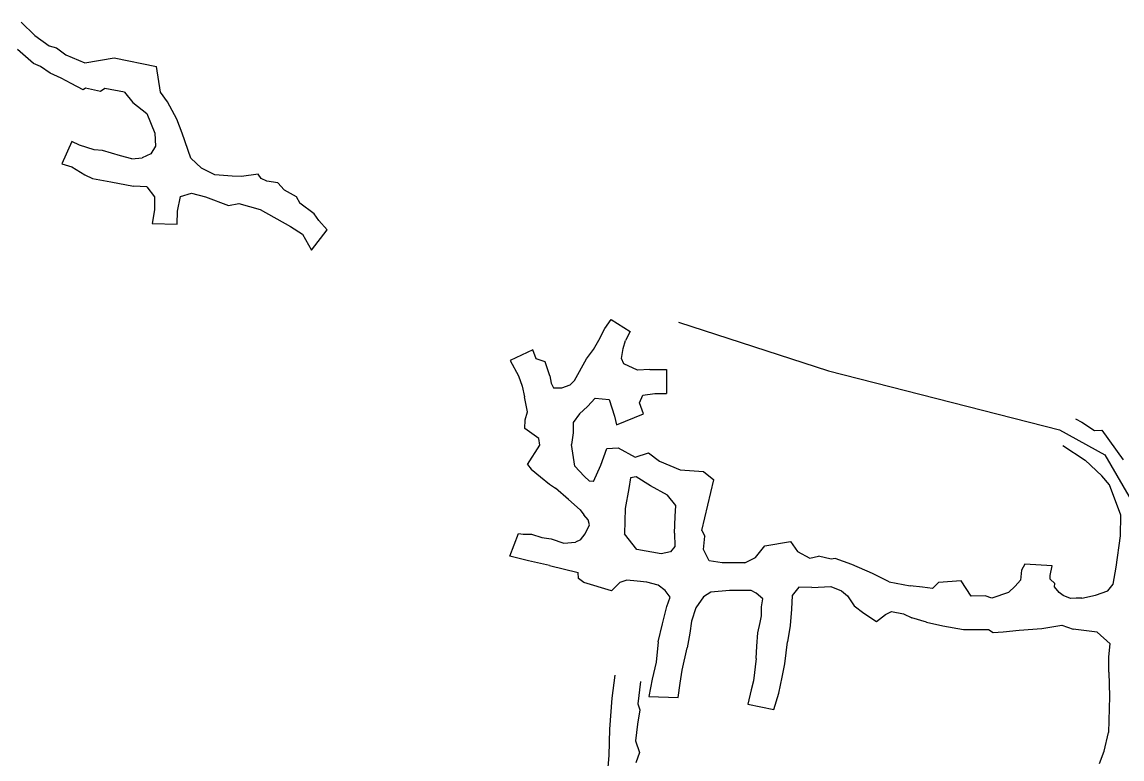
# Model space of a CAD drawing. Extents: x 539110 to 539811, y 4477565 to 4477893.
# Drawn here: x 539532.4 to 539710.1, y 4477701.3 to 4477820.4 of the extents above; entities that cross this region are included whole.
import ezdxf

# ---------------------------------------------------------------- set-up
doc = ezdxf.new("R2010")
doc.units = 0
doc.linetypes.add('DUZ', pattern=[500, 500])
doc.layers.add('KAT_1430', color=152, linetype='DUZ')
doc.layers.add('PERSONEL_1430', color=14, linetype='DUZ')

msp = doc.modelspace()

# ---------------------------------------------------------------- linework, layer by layer
at = {"layer": 'KAT_1430'}
for p, q in [((539534.52, 4477818.15, 1429.73), (539532.3, 4477820.35, 1429.42)), ((539534.52, 4477818.15, 1429.73), (539536.84, 4477816.48, 1429.7)), ((539536.84, 4477816.48, 1429.7), (539538.02, 4477816.17, 1429.8)), ((539534.29, 4477813.64, 1429.75), (539531.7, 4477815.9, 1429.62)), ((539538.02, 4477816.17, 1429.8), (539539.5, 4477815.07, 1429.84)), ((539539.5, 4477815.07, 1429.84), (539542.59, 4477813.76, 1430.04)), ((539535.42, 4477813.18, 1429.8), (539534.29, 4477813.64, 1429.75)), ((539536.97, 4477812.07, 1429.85), (539535.42, 4477813.18, 1429.8)), ((539542.59, 4477813.76, 1430.04), (539547.34, 4477814.59, 1430.1)), ((539547.34, 4477814.59, 1430.1), (539554.15, 4477813.18, 1430.82)), ((539554.81, 4477809.02, 1430.57), (539554.15, 4477813.18, 1430.82)), ((539538.75, 4477811.27, 1429.9), (539536.97, 4477812.07, 1429.85)), ((539540.35, 4477810.4, 1429.95), (539538.75, 4477811.27, 1429.9)), ((539542.31, 4477809.4, 1430.03), (539540.35, 4477810.4, 1429.95)), ((539542.7, 4477809.68, 1430.05), (539542.31, 4477809.4, 1430.03)), ((539545.1, 4477809.12, 1430.09), (539542.7, 4477809.68, 1430.05)), ((539545.8, 4477809.6, 1430.12), (539545.1, 4477809.12, 1430.09)), ((539548.97, 4477809.02, 1430.45), (539545.8, 4477809.6, 1430.12)), ((539548.97, 4477809.02, 1430.45), (539550.33, 4477807.34, 1430.57)), ((539555.95, 4477807.44, 1430.46), (539554.81, 4477809.02, 1430.57)), ((539550.33, 4477807.34, 1430.57), (539552.58, 4477805.56, 1430.47)), ((539557.46, 4477804.68, 1429.97), (539555.95, 4477807.44, 1430.46)), ((539552.58, 4477805.56, 1430.47), (539553.88, 4477802.4, 1429.97)), ((539558.31, 4477802.4, 1429.97), (539557.46, 4477804.68, 1429.97)), ((539553.88, 4477802.4, 1429.97), (539553.98, 4477800.32, 1430)), ((539559.7, 4477798.34, 1429.92), (539558.31, 4477802.4, 1429.97)), ((539540.49, 4477801.03, 1430.41), (539538.88, 4477797.44, 1430.43)), ((539541.72, 4477800.46, 1430.22), (539540.49, 4477801.03, 1430.41)), ((539544.1, 4477799.73, 1430.22), (539541.72, 4477800.46, 1430.22)), ((539545.42, 4477799.6, 1430.33), (539544.1, 4477799.73, 1430.22)), ((539548.33, 4477798.75, 1430.14), (539545.42, 4477799.6, 1430.33)), ((539550.16, 4477798.25, 1430.18), (539548.33, 4477798.75, 1430.14)), ((539553.26, 4477799.08, 1430.06), (539551.82, 4477798.42, 1430.11)), ((539553.98, 4477800.32, 1430), (539553.26, 4477799.08, 1430.06)), ((539538.88, 4477797.44, 1430.43), (539540.49, 4477796.94, 1430.22)), ((539540.49, 4477796.94, 1430.22), (539542.6, 4477795.64, 1430.3)), ((539550.16, 4477798.25, 1430.18), (539551.82, 4477798.42, 1430.11)), ((539559.7, 4477798.34, 1429.92), (539561.44, 4477796.73, 1430.34)), ((539542.6, 4477795.64, 1430.3), (539543.84, 4477795.06, 1430.26)), ((539563.6, 4477795.69, 1430.03), (539561.44, 4477796.73, 1430.34)), ((539566.39, 4477795.43, 1430.25), (539563.6, 4477795.69, 1430.03)), ((539567.89, 4477795.41, 1430.22), (539566.39, 4477795.43, 1430.25)), ((539570.55, 4477795.78, 1430.1), (539567.89, 4477795.41, 1430.22)), ((539571.04, 4477795.09, 1430.1), (539570.55, 4477795.78, 1430.1)), ((539571.99, 4477794.62, 1430.1), (539571.04, 4477795.09, 1430.1)), ((539543.84, 4477795.06, 1430.26), (539546.8, 4477794.55, 1430.16)), ((539546.8, 4477794.55, 1430.16), (539550.42, 4477793.82, 1430.04)), ((539552.57, 4477793.75, 1429.97), (539550.42, 4477793.82, 1430.04)), ((539552.57, 4477793.75, 1429.97), (539553.85, 4477792.1, 1429.77)), ((539573.76, 4477794.37, 1430.1), (539571.99, 4477794.62, 1430.1)), ((539574.79, 4477793.24, 1430.1), (539573.76, 4477794.37, 1430.1)), ((539553.85, 4477792.1, 1429.77), (539553.84, 4477790, 1429.75)), ((539557.57, 4477789.78, 1429.68), (539558.05, 4477792.18, 1429.79)), ((539558.05, 4477792.18, 1429.79), (539559.82, 4477792.68, 1429.92)), ((539559.82, 4477792.68, 1429.92), (539562.05, 4477792.12, 1429.89)), ((539562.05, 4477792.12, 1429.89), (539565.77, 4477790.7, 1430.05)), ((539574.79, 4477793.24, 1430.1), (539576.72, 4477792.16, 1430.16)), ((539576.72, 4477792.16, 1430.16), (539577.32, 4477791.07, 1430.35)), ((539553.84, 4477790, 1429.75), (539553.47, 4477787.8, 1429.63)), ((539557.47, 4477787.69, 1429.7), (539557.57, 4477789.78, 1429.68)), ((539565.77, 4477790.7, 1430.05), (539567.47, 4477791.06, 1430.1)), ((539567.47, 4477791.06, 1430.1), (539570.87, 4477790.08, 1430.1)), ((539570.87, 4477790.08, 1430.1), (539575.79, 4477787.33, 1430.2)), ((539579.62, 4477789.39, 1430.2), (539577.32, 4477791.07, 1430.35)), ((539580.35, 4477788.27, 1430.2), (539579.62, 4477789.39, 1430.2)), ((539581.74, 4477786.78, 1430.2), (539580.35, 4477788.27, 1430.2)), ((539553.47, 4477787.8, 1429.63), (539557.47, 4477787.69, 1429.7)), ((539575.79, 4477787.33, 1430.2), (539577.73, 4477786.07, 1430.2)), ((539579.2, 4477783.48, 1430.2), (539581.74, 4477786.78, 1430.2)), ((539577.73, 4477786.07, 1430.2), (539579.2, 4477783.48, 1430.2)), ((539626.57, 4477770.83, 1426.14), (539627.59, 4477772.29, 1426.14)), ((539627.59, 4477772.29, 1426.14), (539630.66, 4477770.34, 1426.14)), ((539625.59, 4477768.94, 1426.14), (539626.57, 4477770.83, 1426.14)), ((539630.66, 4477770.34, 1426.14), (539629.87, 4477768.9, 1426.14)), ((539624.74, 4477767.46, 1426.14), (539625.59, 4477768.94, 1426.14)), ((539629.5, 4477767.6, 1426.1), (539629.87, 4477768.9, 1426.14)), ((539614.91, 4477767.39, 1427.43), (539611.25, 4477765.7, 1427.43)), ((539615.48, 4477765.94, 1427.43), (539614.91, 4477767.39, 1427.43)), ((539623.57, 4477765.93, 1426.14), (539624.74, 4477767.46, 1426.14)), ((539629.27, 4477766, 1426.1), (539629.5, 4477767.6, 1426.1)), ((539611.25, 4477765.7, 1427.43), (539612.59, 4477763.2, 1427.43)), ((539616.91, 4477765.45, 1427.43), (539615.48, 4477765.94, 1427.43)), ((539617.67, 4477763.19, 1428.24), (539616.91, 4477765.45, 1427.43)), ((539621.64, 4477762.44, 1426.24), (539623.57, 4477765.93, 1426.14)), ((539629.61, 4477765.16, 1426.1), (539629.27, 4477766, 1426.1)), ((539631.81, 4477764.09, 1426.1), (539629.61, 4477765.16, 1426.1)), ((539612.59, 4477763.2, 1427.43), (539613.21, 4477761.54, 1427.43)), ((539617.67, 4477763.19, 1428.24), (539617.87, 4477762, 1427.67)), ((539633.84, 4477764.21, 1426), (539631.81, 4477764.09, 1426.1)), ((539633.84, 4477764.21, 1426), (539636.53, 4477764.21, 1426)), ((539636.53, 4477764.21, 1426), (539636.52, 4477760.34, 1426)), ((539613.21, 4477761.54, 1427.43), (539613.58, 4477759.81, 1427.44)), ((539617.87, 4477762, 1427.67), (539618.24, 4477761.28, 1427.39)), ((539619.62, 4477761.25, 1427.38), (539620.94, 4477761.75, 1427.33)), ((539620.94, 4477761.75, 1427.33), (539621.64, 4477762.44, 1426.24)), ((539614.09, 4477757.38, 1427.54), (539613.58, 4477759.81, 1427.44)), ((539618.24, 4477761.28, 1427.39), (539619.62, 4477761.25, 1427.38)), ((539623.73, 4477758.24, 1426.27), (539624.99, 4477759.61, 1426.37)), ((539624.99, 4477759.61, 1426.37), (539627.23, 4477759.37, 1426.32)), ((539632.17, 4477758.84, 1426.3), (539632.68, 4477760.1, 1426.25)), ((539632.68, 4477760.1, 1426.25), (539634.62, 4477760.34, 1426.27)), ((539634.62, 4477760.34, 1426.27), (539636.52, 4477760.34, 1426)), ((539623.73, 4477758.24, 1426.27), (539622.48, 4477757.06, 1426.35)), ((539627.23, 4477759.37, 1426.32), (539628.12, 4477756.69, 1426.3)), ((539632.8, 4477757.08, 1426.3), (539632.17, 4477758.84, 1426.3)), ((539613.61, 4477754.7, 1426.2), (539613.68, 4477756.1, 1427.55)), ((539613.68, 4477756.1, 1427.55), (539614.09, 4477757.38, 1427.54)), ((539622.48, 4477757.06, 1426.35), (539621.44, 4477755.65, 1426.37)), ((539628.12, 4477756.69, 1426.3), (539628.42, 4477755.27, 1426.3)), ((539628.42, 4477755.27, 1426.3), (539632.8, 4477757.08, 1426.3)), ((539702.54, 4477756.24, 1428.7), (539703.59, 4477755.7, 1428.51)), ((539615.89, 4477753.07, 1426.2), (539613.61, 4477754.7, 1426.2)), ((539621.44, 4477755.65, 1426.37), (539621.43, 4477753.99, 1426.31)), ((539703.59, 4477755.7, 1428.51), (539705.6, 4477754.38, 1428.5)), ((539705.6, 4477754.38, 1428.5), (539706.78, 4477754.43, 1428.54)), ((539706.78, 4477754.43, 1428.54), (539710.27, 4477749.65, 1428.54)), ((539616.05, 4477752.01, 1426.2), (539615.89, 4477753.07, 1426.2)), ((539621.43, 4477753.99, 1426.31), (539621.19, 4477752.09, 1426.15)), ((539614.06, 4477748.89, 1425.5), (539616.05, 4477752.01, 1426.2)), ((539621.73, 4477748.61, 1425.5), (539621.19, 4477752.09, 1426.15)), ((539625.89, 4477748.79, 1425.5), (539626.85, 4477751.44, 1425.61)), ((539626.85, 4477751.44, 1425.61), (539628.71, 4477751.56, 1425.58)), ((539628.71, 4477751.56, 1425.58), (539631.45, 4477750.04, 1425.2)), ((539631.45, 4477750.04, 1425.2), (539633.58, 4477750.78, 1425.2)), ((539633.58, 4477750.78, 1425.2), (539635.37, 4477749.43, 1427.4)), ((539700.49, 4477751.94, 1428.96), (539704.12, 4477749.56, 1428.59)), ((539635.37, 4477749.43, 1427.4), (539638.71, 4477748.03, 1427.25)), ((539706.8, 4477747.05, 1428.31), (539704.12, 4477749.56, 1428.59)), ((539614.06, 4477748.89, 1425.5), (539614.68, 4477748.11, 1425.5)), ((539614.68, 4477748.11, 1425.5), (539616.17, 4477746.89, 1425.5)), ((539621.73, 4477748.61, 1425.5), (539623.19, 4477746.97, 1425.5)), ((539624.7, 4477746.15, 1425.5), (539625.89, 4477748.79, 1425.5)), ((539638.71, 4477748.03, 1427.25), (539642.51, 4477747.76, 1425.15)), ((539642.51, 4477747.76, 1425.15), (539644.16, 4477746.39, 1425.36)), ((539616.17, 4477746.89, 1425.5), (539617.61, 4477745.71, 1425.5)), ((539617.61, 4477745.71, 1425.5), (539618.57, 4477745.04, 1425.5)), ((539624.1, 4477746.18, 1425.57), (539623.19, 4477746.97, 1425.5)), ((539624.7, 4477746.15, 1425.5), (539624.1, 4477746.18, 1425.57)), ((539630.67, 4477746.73, 1425.33), (539630.41, 4477744.98, 1425.12)), ((539631.62, 4477746.87, 1425.2), (539630.67, 4477746.73, 1425.33)), ((539633.95, 4477745.42, 1425.2), (539631.62, 4477746.87, 1425.2)), ((539636.69, 4477743.9, 1425.15), (539633.95, 4477745.42, 1425.2)), ((539642.21, 4477738.22, 1424.8), (539644.16, 4477746.39, 1425.36)), ((539708.07, 4477745.61, 1428.32), (539706.8, 4477747.05, 1428.31)), ((539709.86, 4477740.69, 1427.49), (539708.07, 4477745.61, 1428.32)), ((539620.7, 4477743.23, 1425.57), (539618.57, 4477745.04, 1425.5)), ((539630.41, 4477744.98, 1425.12), (539629.82, 4477741.75, 1425.06)), ((539638, 4477742.26, 1425.11), (539636.69, 4477743.9, 1425.15)), ((539620.7, 4477743.23, 1425.57), (539622.58, 4477741.54, 1425.57)), ((539637.91, 4477740.45, 1424.99), (539638, 4477742.26, 1425.11)), ((539622.58, 4477741.54, 1425.57), (539623.16, 4477740.77, 1425.5)), ((539623.88, 4477739.93, 1425.5), (539623.16, 4477740.77, 1425.5)), ((539629.82, 4477741.75, 1425.06), (539629.75, 4477737.67, 1424.77)), ((539637.81, 4477737.77, 1424.6), (539637.91, 4477740.45, 1424.99)), ((539709.81, 4477737.35, 1426.45), (539709.86, 4477740.69, 1427.49)), ((539623.39, 4477737.68, 1425.5), (539624.06, 4477739.15, 1425.5)), ((539624.06, 4477739.15, 1425.5), (539623.88, 4477739.93, 1425.5)), ((539611.19, 4477734.07, 1425.23), (539612.63, 4477737.74, 1425.23)), ((539612.63, 4477737.74, 1425.23), (539613.37, 4477737.64, 1425.23)), ((539613.37, 4477737.64, 1425.23), (539614.69, 4477737.63, 1425.23)), ((539614.69, 4477737.63, 1425.23), (539616.4, 4477737.11, 1425.19)), ((539616.4, 4477737.11, 1425.19), (539617.87, 4477736.85, 1425.13)), ((539617.87, 4477736.85, 1425.13), (539619.91, 4477736.18, 1425.1)), ((539622.62, 4477736.72, 1424.77), (539621.82, 4477736.34, 1424.77)), ((539622.62, 4477736.72, 1424.77), (539623.39, 4477737.68, 1425.5)), ((539631.71, 4477735.17, 1424.77), (539629.75, 4477737.67, 1424.77)), ((539637.81, 4477737.77, 1424.6), (539637.85, 4477735.63, 1424.67)), ((539642.21, 4477738.22, 1424.8), (539642.71, 4477737.32, 1424.67)), ((539642.5, 4477735.16, 1424.66), (539642.71, 4477737.32, 1424.67)), ((539709.12, 4477732.31, 1425.51), (539709.81, 4477737.35, 1426.45)), ((539619.91, 4477736.18, 1425.1), (539621.82, 4477736.34, 1424.77)), ((539635.67, 4477734.47, 1424.29), (539631.71, 4477735.17, 1424.77)), ((539637.13, 4477734.76, 1424.29), (539635.67, 4477734.47, 1424.29)), ((539637.85, 4477735.63, 1424.67), (539637.13, 4477734.76, 1424.29)), ((539643.42, 4477733.34, 1424.48), (539642.5, 4477735.16, 1424.66)), ((539650.86, 4477733.87, 1424.72), (539652.38, 4477735.75, 1424.72)), ((539652.38, 4477735.75, 1424.72), (539656.53, 4477736.46, 1424.72)), ((539656.53, 4477736.46, 1424.72), (539657.65, 4477734.84, 1424.72)), ((539657.65, 4477734.84, 1424.72), (539659.67, 4477733.76, 1424.72)), ((539614.2, 4477733.31, 1425.23), (539611.19, 4477734.07, 1425.23)), ((539617.62, 4477732.55, 1425.26), (539614.2, 4477733.31, 1425.23)), ((539645.51, 4477732.98, 1424.59), (539643.42, 4477733.34, 1424.48)), ((539649.16, 4477733.01, 1424.72), (539645.51, 4477732.98, 1424.59)), ((539649.16, 4477733.01, 1424.72), (539650.86, 4477733.87, 1424.72)), ((539659.67, 4477733.76, 1424.72), (539661.04, 4477734.07, 1424.45)), ((539663.1, 4477733.59, 1424.51), (539661.04, 4477734.07, 1424.45)), ((539663.77, 4477733.7, 1424.48), (539663.1, 4477733.59, 1424.51)), ((539666.46, 4477732.74, 1424.57), (539663.77, 4477733.7, 1424.48)), ((539617.62, 4477732.55, 1425.26), (539622.22, 4477731.42, 1424.82)), ((539622.32, 4477730.46, 1424.82), (539622.22, 4477731.42, 1424.82)), ((539669.77, 4477731.25, 1424.61), (539666.46, 4477732.74, 1424.57)), ((539672.49, 4477729.94, 1424.52), (539669.77, 4477731.25, 1424.61)), ((539693.83, 4477731.79, 1424.49), (539693.65, 4477730.18, 1424.49)), ((539694.36, 4477732.78, 1424.49), (539693.83, 4477731.79, 1424.49)), ((539698.78, 4477732.5, 1424.49), (539694.36, 4477732.78, 1424.49)), ((539698.49, 4477730.96, 1424.49), (539698.78, 4477732.5, 1424.49)), ((539708.61, 4477729.55, 1425.28), (539709.12, 4477732.31, 1425.51)), ((539623.14, 4477729.79, 1424.82), (539622.32, 4477730.46, 1424.82)), ((539627.64, 4477728.48, 1424.82), (539623.14, 4477729.79, 1424.82)), ((539628.99, 4477729.83, 1424.82), (539627.64, 4477728.48, 1424.82)), ((539630.1, 4477730.17, 1424.82), (539628.99, 4477729.83, 1424.82)), ((539631.76, 4477730.05, 1424.82), (539630.1, 4477730.17, 1424.82)), ((539633.32, 4477729.89, 1424.48), (539631.76, 4477730.05, 1424.82)), ((539635.18, 4477729.36, 1424.38), (539633.32, 4477729.89, 1424.48)), ((539672.49, 4477729.94, 1424.52), (539675.87, 4477729.26, 1424.7)), ((539680.43, 4477729.83, 1424.46), (539679.49, 4477728.85, 1424.46)), ((539684.1, 4477730.06, 1424.46), (539680.43, 4477729.83, 1424.46)), ((539685.71, 4477727.59, 1424.46), (539684.1, 4477730.06, 1424.46)), ((539693.65, 4477730.18, 1424.49), (539692.79, 4477729.24, 1424.49)), ((539698.49, 4477730.38, 1424.49), (539698.49, 4477730.96, 1424.49)), ((539699.24, 4477729.66, 1424.49), (539698.49, 4477730.38, 1424.49)), ((539699.14, 4477729.13, 1424.49), (539699.24, 4477729.66, 1424.49)), ((539707.77, 4477728.49, 1424.8), (539708.61, 4477729.55, 1425.28)), ((539636.29, 4477728.53, 1424.46), (539635.18, 4477729.36, 1424.38)), ((539637.08, 4477727.46, 1424.42), (539636.29, 4477728.53, 1424.46)), ((539643.68, 4477728.23, 1424.14), (539642.47, 4477727.52, 1424.55)), ((539646.67, 4477728.5, 1424.3), (539643.68, 4477728.23, 1424.14)), ((539650.17, 4477728.51, 1424.41), (539646.67, 4477728.5, 1424.3)), ((539650.99, 4477728.07, 1424.55), (539650.17, 4477728.51, 1424.41)), ((539652.09, 4477727.19, 1424.45), (539650.99, 4477728.07, 1424.55)), ((539656.78, 4477727.7, 1424.59), (539656.67, 4477725.53, 1424.5)), ((539657.86, 4477729.06, 1424.49), (539656.78, 4477727.7, 1424.59)), ((539659.97, 4477729.01, 1424.55), (539657.86, 4477729.06, 1424.49)), ((539659.97, 4477729.01, 1424.55), (539663.02, 4477729.16, 1424.59)), ((539663.02, 4477729.16, 1424.59), (539664.76, 4477728.48, 1424.76)), ((539664.76, 4477728.48, 1424.76), (539665.72, 4477727.64, 1424.88)), ((539665.72, 4477727.64, 1424.88), (539666.83, 4477726.03, 1424.87)), ((539677.86, 4477729.04, 1424.46), (539675.87, 4477729.26, 1424.7)), ((539679.49, 4477728.85, 1424.46), (539677.86, 4477729.04, 1424.46)), ((539687.95, 4477727.67, 1424.8), (539685.71, 4477727.59, 1424.46)), ((539689.04, 4477727.27, 1424.8), (539687.95, 4477727.67, 1424.8)), ((539691.76, 4477728.22, 1424.49), (539689.04, 4477727.27, 1424.8)), ((539692.79, 4477729.24, 1424.49), (539691.76, 4477728.22, 1424.49)), ((539699.92, 4477728.18, 1424.49), (539699.14, 4477729.13, 1424.49)), ((539700.57, 4477727.69, 1424.49), (539699.92, 4477728.18, 1424.49)), ((539701.73, 4477727.24, 1424.49), (539700.57, 4477727.69, 1424.49)), ((539703.57, 4477727.3, 1424.8), (539705.78, 4477727.75, 1424.8)), ((539705.78, 4477727.75, 1424.8), (539707.77, 4477728.49, 1424.8)), ((539635.89, 4477723.12, 1424.26), (539636.54, 4477725.92, 1424.28)), ((539636.54, 4477725.92, 1424.28), (539637.08, 4477727.46, 1424.42)), ((539642.47, 4477727.52, 1424.55), (539641.22, 4477725.71, 1424.45)), ((539651.84, 4477725.91, 1424.43), (539652.09, 4477727.19, 1424.45)), ((539651.85, 4477724.43, 1424.48), (539651.84, 4477725.91, 1424.43)), ((539666.83, 4477726.03, 1424.87), (539668.38, 4477724.87, 1424.86)), ((539702.67, 4477727.28, 1424.49), (539701.73, 4477727.24, 1424.49)), ((539703.57, 4477727.3, 1424.8), (539702.67, 4477727.28, 1424.49)), ((539641.22, 4477725.71, 1424.45), (539640.55, 4477723.57, 1424.69)), ((539651.62, 4477723.36, 1424.29), (539651.85, 4477724.43, 1424.48)), ((539656.67, 4477725.53, 1424.5), (539656.48, 4477722.85, 1424.37)), ((539668.38, 4477724.87, 1424.86), (539670.41, 4477723.5, 1424.85)), ((539670.41, 4477723.5, 1424.85), (539671.89, 4477724.67, 1424.81)), ((539671.89, 4477724.67, 1424.81), (539672.83, 4477725.11, 1424.82)), ((539672.83, 4477725.11, 1424.82), (539674.76, 4477724.73, 1424.78)), ((539674.76, 4477724.73, 1424.78), (539676.11, 4477724.1, 1424.7)), ((539678.47, 4477723.43, 1424.47), (539676.11, 4477724.1, 1424.7)), ((539635.18, 4477720.24, 1424.78), (539635.89, 4477723.12, 1424.26)), ((539640.55, 4477723.57, 1424.69), (539640.29, 4477721.62, 1424.52)), ((539651.24, 4477721.68, 1423.97), (539651.62, 4477723.36, 1424.29)), ((539656.48, 4477722.85, 1424.37), (539656.03, 4477720.24, 1424.16)), ((539678.47, 4477723.43, 1424.47), (539681.11, 4477722.81, 1424.47)), ((539681.11, 4477722.81, 1424.47), (539684.45, 4477722.24, 1424.75)), ((539693.46, 4477722.12, 1424.75), (539697.12, 4477722.41, 1424.75)), ((539697.12, 4477722.41, 1424.75), (539700.37, 4477722.9, 1424.82)), ((539700.37, 4477722.9, 1424.82), (539702.17, 4477722.27, 1424.8)), ((539706.07, 4477721.79, 1424.76), (539702.17, 4477722.27, 1424.8)), ((539640.29, 4477721.62, 1424.52), (539639.84, 4477719.25, 1424.85)), ((539651.07, 4477719.54, 1423.75), (539651.24, 4477721.68, 1423.97)), ((539684.45, 4477722.24, 1424.75), (539688.5, 4477722.21, 1424.74)), ((539688.5, 4477722.21, 1424.74), (539689.25, 4477721.76, 1424.75)), ((539689.25, 4477721.76, 1424.75), (539690.9, 4477721.86, 1424.75)), ((539690.9, 4477721.86, 1424.75), (539693.46, 4477722.12, 1424.75)), ((539708.15, 4477719.9, 1424.76), (539706.07, 4477721.79, 1424.76)), ((539635.18, 4477720.24, 1424.78), (539634.83, 4477716.93, 1424.77)), ((539639.05, 4477715.65, 1424.77), (539639.84, 4477719.25, 1424.85)), ((539651, 4477717.53, 1423.73), (539651.07, 4477719.54, 1423.75)), ((539655.62, 4477716.7, 1423.77), (539656.03, 4477720.24, 1424.16)), ((539707.92, 4477717.8, 1424.76), (539708.15, 4477719.9, 1424.76)), ((539651, 4477717.53, 1423.73), (539650.55, 4477713.95, 1423.63)), ((539707.93, 4477715.31, 1424.66), (539707.92, 4477717.8, 1424.76)), ((539634.83, 4477716.93, 1424.77), (539634.21, 4477714.2, 1424.77)), ((539638.69, 4477713.57, 1424.77), (539639.05, 4477715.65, 1424.77)), ((539655.18, 4477714.5, 1423.67), (539655.62, 4477716.7, 1423.77)), ((539707.93, 4477715.31, 1424.66), (539708.05, 4477711.41, 1424.3)), ((539627.75, 4477711.15, 1420.17), (539628.21, 4477714.87, 1419.27)), ((539632.29, 4477713.81, 1419.48), (539631.88, 4477710.19, 1420.47)), ((539634.21, 4477714.2, 1424.77), (539633.65, 4477711.42, 1424.77)), ((539638.39, 4477711.23, 1424.77), (539638.69, 4477713.57, 1424.77)), ((539650.55, 4477713.95, 1423.63), (539650.17, 4477712.5, 1423.83)), ((539654.63, 4477711.92, 1423.84), (539655.18, 4477714.5, 1423.67)), ((539650.17, 4477712.5, 1423.83), (539649.63, 4477710.14, 1423.99)), ((539653.85, 4477709.28, 1423.88), (539654.63, 4477711.92, 1423.84)), ((539627.37, 4477706.14, 1421.61), (539627.75, 4477711.15, 1420.17)), ((539631.88, 4477710.19, 1420.47), (539632.23, 4477709.27, 1420.79)), ((539633.65, 4477711.42, 1424.77), (539638.39, 4477711.23, 1424.77)), ((539649.63, 4477710.14, 1423.99), (539653.85, 4477709.28, 1423.88)), ((539708.05, 4477711.41, 1424.3), (539707.87, 4477705.58, 1424.24)), ((539632.23, 4477709.27, 1420.79), (539631.85, 4477706.91, 1421.3)), ((539631.85, 4477706.91, 1421.3), (539631.53, 4477704.26, 1421.88)), ((539627.23, 4477701.89, 1422.47), (539627.37, 4477706.14, 1421.61)), ((539707.16, 4477702.58, 1423.88), (539707.87, 4477705.58, 1424.24)), ((539631.53, 4477704.26, 1421.88), (539632.17, 4477702.34, 1422.37)), ((539627.04, 4477699.34, 1422.84), (539627.23, 4477701.89, 1422.47)), ((539632.17, 4477702.34, 1422.37), (539631.54, 4477700.69, 1422.61)), ((539706.45, 4477700.56, 1423.88), (539707.16, 4477702.58, 1423.88))]:
    msp.add_line(p, q, dxfattribs=at)
at = {"layer": 'PERSONEL_1430'}
for p, q in [((539638.46, 4477771.84, 1539.41), (539662.69, 4477764.03, 1536.47)), ((539662.69, 4477764.03, 1536.47), (539699.98, 4477754.45, 1528.67)), ((539699.98, 4477754.45, 1528.67), (539707.31, 4477750.42, 1529.57)), ((539707.31, 4477750.42, 1529.57), (539712.13, 4477742.09, 1526.11))]:
    msp.add_line(p, q, dxfattribs=at)

doc.saveas('drawing.dxf')
